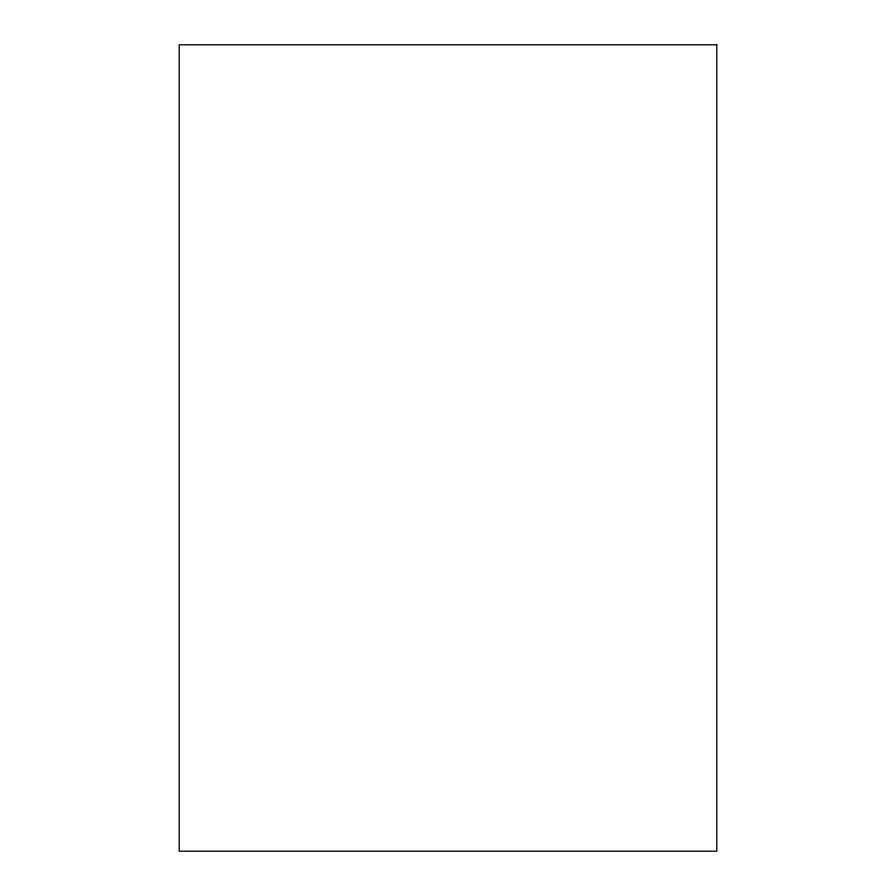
<?xml version="1.0" encoding="UTF-8"?>
<svg xmlns="http://www.w3.org/2000/svg" width="896" height="896" viewBox="0 0 896 896"><rect width="100%" height="100%" fill="white"/><g stroke="black" fill="none" stroke-linecap="round" stroke-linejoin="round"><path stroke-width="1.34" d="M716.8 44.8L179.2 44.8L179.2 851.2L716.8 851.2L716.8 44.8"/></g></svg>
